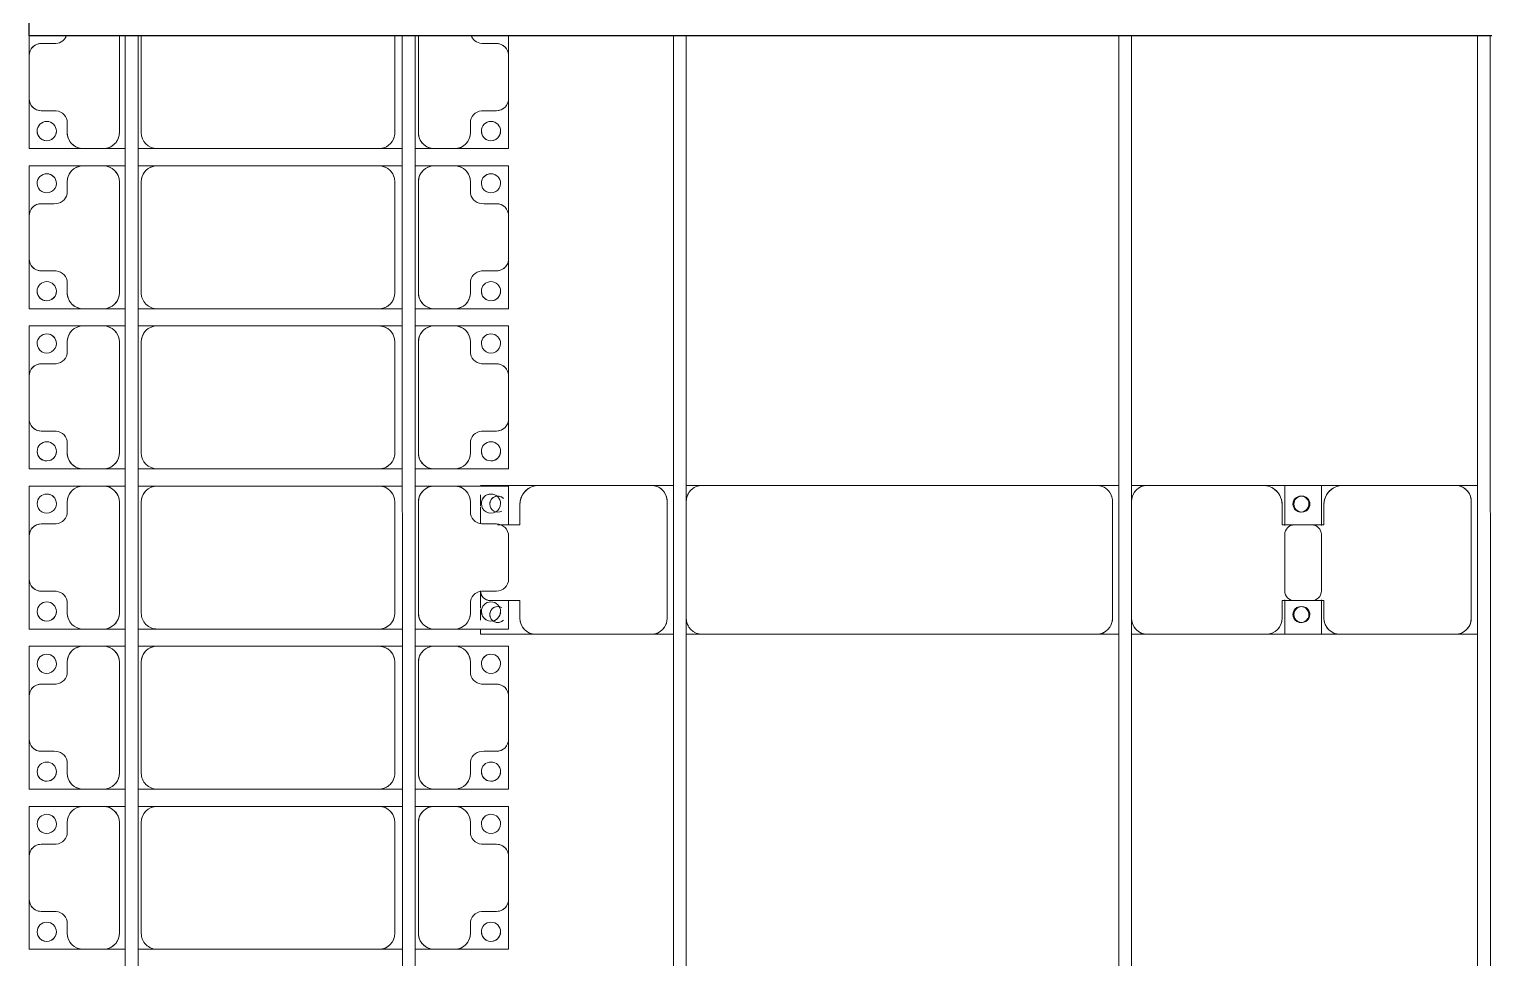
# Model space of a CAD drawing. Header units: millimetres. Extents: x -248177 to 167033, y 156986 to 268923.
# Drawn here: x -241154 to -236613, y 199500 to 202400 of the extents above; entities that cross this region are included whole.
import ezdxf

# ---------------------------------------------------------------- set-up
doc = ezdxf.new("R2010")
doc.units = ezdxf.units.MM
for name, color, linetype, lineweight in [('A-DETL-MBND', 5, 'Continuous', 9), ('A-GENM', 13, 'Continuous', 9), ('S-BEAM', 12, 'Continuous', 9)]:
    doc.layers.add(name, color=color, linetype=linetype, lineweight=lineweight)

# ---------------------------------------------------------------- blocks, each defined once
blk = doc.blocks.new('Dai phaodi lai - DẢI PHAO ĐI LẠI-17681-BỐ TRÍ KHUNG KẾT CẤU BÈ PIN 02')
at = {"layer": 'A-GENM', "color": 7}
for p, q in [((32371.2, 748.4), (32433.1, 748.4)), ((32433.1, 748.4), (32371.2, 748.4)), ((32566.9, 748.4), (32433.1, 748.4)), ((32566.9, 748.4), (32723.2, 748.4)), ((32723.2, 748.4), (32566.9, 748.4)), ((32723.2, 748.4), (32723.2, 579.3)), ((32723.2, 579.3), (32723.2, 748.4)), ((32776.8, 748.4), (32933.1, 748.4)), ((32776.8, 579.3), (32776.8, 748.4)), ((32776.8, 748.4), (32776.8, 579.3)), ((32933.1, 748.4), (32776.8, 748.4)), ((33066.9, 748.4), (32933.1, 748.4)), ((33066.9, 748.4), (33223.2, 748.4)), ((33223.2, 748.4), (33066.9, 748.4)), ((33223.2, 748.4), (33223.2, 579.3)), ((33223.2, 579.3), (33223.2, 748.4)), ((33276.8, 748.4), (33433.1, 748.4)), ((33276.8, 579.3), (33276.8, 748.4)), ((33276.8, 748.4), (33276.8, 579.3)), ((33433.1, 748.4), (33276.8, 748.4)), ((33566.9, 748.4), (33433.1, 748.4)), ((33566.9, 748.4), (33723.2, 748.4)), ((33723.2, 748.4), (33566.9, 748.4)), ((33723.2, 748.4), (33723.2, 579.3)), ((33723.2, 579.3), (33723.2, 748.4)), ((33776.8, 748.4), (33897.9, 748.4)), ((33776.8, 579.3), (33776.8, 748.4)), ((33776.8, 748.4), (33776.8, 579.3)), ((33897.9, 748.4), (33776.8, 748.4)), ((34066.9, 748.4), (33933.1, 748.4)), ((34134.4, 748.4), (34223.2, 748.4)), ((34223.2, 748.4), (34134.4, 748.4)), ((34223.2, 748.4), (34223.2, 579.3)), ((34223.2, 579.3), (34223.2, 748.4)), ((34276.8, 748.4), (34433.1, 748.4)), ((34276.8, 579.3), (34276.8, 748.4)), ((34276.8, 748.4), (34276.8, 579.3)), ((34433.1, 748.4), (34276.8, 748.4)), ((34566.9, 748.4), (34433.1, 748.4)), ((34566.9, 748.4), (34723.2, 748.4)), ((34723.2, 748.4), (34566.9, 748.4)), ((34723.2, 748.4), (34723.2, 579.3)), ((34723.2, 579.3), (34723.2, 748.4)), ((34776.8, 748.4), (34933.1, 748.4)), ((34776.8, 579.3), (34776.8, 748.4)), ((34776.8, 748.4), (34776.8, 579.3)), ((34933.1, 748.4), (34776.8, 748.4)), ((35066.9, 748.4), (34933.1, 748.4)), ((35066.9, 748.4), (35223.2, 748.4)), ((35223.2, 748.4), (35066.9, 748.4)), ((35223.2, 748.4), (35223.2, 579.3)), ((35223.2, 579.3), (35223.2, 748.4)), ((32395.1, 710.4), (32395.1, 670.7)), ((32604.9, 670.7), (32604.9, 710.4)), ((32895.1, 710.4), (32895.1, 670.7)), ((33104.9, 670.7), (33104.9, 710.4)), ((33395.1, 710.4), (33395.1, 670.7)), ((33604.9, 670.7), (33604.9, 710.4)), ((33895.1, 710.4), (33895.1, 670.7)), ((34104.9, 670.7), (34104.9, 710.4)), ((34395.1, 710.4), (34395.1, 670.7)), ((34604.9, 670.7), (34604.9, 710.4)), ((34895.1, 710.4), (34895.1, 670.7)), ((35104.9, 670.7), (35104.9, 710.4)), ((32673.2, 629.3), (32635.7, 629.3)), ((32864.3, 629.3), (32826.8, 629.3)), ((33173.2, 629.3), (33135.7, 629.3)), ((33364.3, 629.3), (33326.8, 629.3)), ((33673.2, 629.3), (33635.7, 629.3)), ((33864.3, 629.3), (33826.8, 629.3)), ((34173.2, 629.3), (34135.7, 629.3)), ((34364.3, 629.3), (34326.8, 629.3)), ((34673.2, 629.3), (34635.7, 629.3)), ((34864.3, 629.3), (34826.8, 629.3)), ((35173.2, 629.3), (35135.7, 629.3)), ((32723.2, 516.7), (32723.2, 579.3)), ((32776.8, 579.3), (32776.8, 516.7)), ((33223.2, 516.7), (33223.2, 579.3)), ((33276.8, 579.3), (33276.8, 516.7)), ((33723.2, 516.7), (33723.2, 579.3)), ((33776.8, 579.3), (33776.8, 516.7)), ((34223.2, 516.7), (34223.2, 579.3)), ((34276.8, 579.3), (34276.8, 516.7)), ((34723.2, 516.7), (34723.2, 579.3)), ((34776.8, 579.3), (34776.8, 516.7)), ((35223.2, 516.7), (35223.2, 579.3)), ((32723.2, 516.7), (32723.2, 456.7)), ((32723.2, 516.7), (32723.2, 456.7)), ((32776.8, 456.7), (32776.8, 516.7)), ((32776.8, 456.7), (32776.8, 516.7)), ((33223.2, 516.7), (33223.2, 456.7)), ((33223.2, 516.7), (33223.2, 456.7)), ((33276.8, 456.7), (33276.8, 516.7)), ((33276.8, 456.7), (33276.8, 516.7)), ((33723.2, 516.7), (33723.2, 456.7)), ((33723.2, 516.7), (33723.2, 456.7)), ((33776.8, 456.7), (33776.8, 516.7)), ((33776.8, 456.7), (33776.8, 516.7)), ((34223.2, 516.7), (34223.2, 456.7)), ((34223.2, 516.7), (34223.2, 456.7)), ((34276.8, 456.7), (34276.8, 516.7)), ((34276.8, 456.7), (34276.8, 516.7)), ((34723.2, 516.7), (34723.2, 456.7)), ((34723.2, 516.7), (34723.2, 456.7)), ((34776.8, 456.7), (34776.8, 516.7)), ((34776.8, 456.7), (34776.8, 516.7)), ((35223.2, 516.7), (35223.2, 456.7)), ((35223.2, 516.7), (35223.2, 456.7)), ((32371.2, 466.7), (32673.2, 466.7)), ((32826.8, 466.7), (33173.2, 466.7)), ((33326.8, 466.7), (33673.2, 466.7)), ((33826.8, 466.7), (34173.2, 466.7)), ((34326.8, 466.7), (34673.2, 466.7)), ((34826.8, 466.7), (35173.2, 466.7)), ((32723.2, 416.7), (32723.2, 343.3)), ((32723.2, 416.7), (32723.2, 343.3)), ((32776.8, 343.3), (32776.8, 416.7)), ((32776.8, 343.3), (32776.8, 416.7)), ((33223.2, 416.7), (33223.2, 343.3)), ((33223.2, 416.7), (33223.2, 343.3)), ((33276.8, 343.3), (33276.8, 416.7)), ((33276.8, 343.3), (33276.8, 416.7)), ((33723.2, 416.7), (33723.2, 343.3)), ((33723.2, 416.7), (33723.2, 343.3)), ((33776.8, 343.3), (33776.8, 416.7)), ((33776.8, 343.3), (33776.8, 416.7)), ((34223.2, 416.7), (34223.2, 343.3)), ((34223.2, 416.7), (34223.2, 343.3)), ((34276.8, 343.3), (34276.8, 416.7)), ((34276.8, 343.3), (34276.8, 416.7)), ((34723.2, 416.7), (34723.2, 343.3)), ((34723.2, 416.7), (34723.2, 343.3)), ((34776.8, 343.3), (34776.8, 416.7)), ((34776.8, 343.3), (34776.8, 416.7)), ((35223.2, 416.7), (35223.2, 343.3)), ((35223.2, 416.7), (35223.2, 343.3)), ((32673.2, 393.3), (32371.2, 393.3)), ((33173.2, 393.3), (32826.8, 393.3)), ((33673.2, 393.3), (33326.8, 393.3)), ((34173.2, 393.3), (33826.8, 393.3)), ((34673.2, 393.3), (34326.8, 393.3)), ((35173.2, 393.3), (34826.8, 393.3)), ((32723.2, -348.3), (32723.2, 343.3)), ((32776.8, 343.3), (32776.8, -348.3)), ((33223.2, -348.3), (33223.2, 343.3)), ((33276.8, 343.3), (33276.8, -348.3)), ((33723.2, -348.3), (33723.2, 343.3)), ((33776.8, 343.3), (33776.8, -348.3)), ((34223.2, -348.3), (34223.2, 343.3)), ((34276.8, 343.3), (34276.8, -348.3)), ((34723.2, -348.3), (34723.2, 343.3)), ((34776.8, 343.3), (34776.8, -348.3)), ((35223.2, -348.3), (35223.2, 343.3)), ((32723.2, -348.3), (32723.2, -408.3)), ((32723.2, -348.3), (32723.2, -408.3)), ((32776.8, -408.3), (32776.8, -348.3)), ((32776.8, -408.3), (32776.8, -348.3)), ((33223.2, -348.3), (33223.2, -408.3)), ((33223.2, -348.3), (33223.2, -408.3)), ((33276.8, -408.3), (33276.8, -348.3)), ((33276.8, -408.3), (33276.8, -348.3)), ((33723.2, -348.3), (33723.2, -408.3)), ((33723.2, -348.3), (33723.2, -408.3)), ((33776.8, -408.3), (33776.8, -348.3)), ((33776.8, -408.3), (33776.8, -348.3)), ((34223.2, -348.3), (34223.2, -408.3)), ((34223.2, -348.3), (34223.2, -408.3)), ((34276.8, -408.3), (34276.8, -348.3)), ((34276.8, -408.3), (34276.8, -348.3)), ((34723.2, -348.3), (34723.2, -408.3)), ((34723.2, -348.3), (34723.2, -408.3)), ((34776.8, -408.3), (34776.8, -348.3)), ((34776.8, -408.3), (34776.8, -348.3)), ((35223.2, -348.3), (35223.2, -408.3)), ((35223.2, -348.3), (35223.2, -408.3)), ((32371.2, -398.3), (32673.2, -398.3)), ((32826.8, -398.3), (33173.2, -398.3)), ((33326.8, -398.3), (33673.2, -398.3)), ((33826.8, -398.3), (34173.2, -398.3)), ((34326.8, -398.3), (34673.2, -398.3)), ((34826.8, -398.3), (35173.2, -398.3)), ((32723.2, -448.3), (32723.2, -516.7)), ((32723.2, -448.3), (32723.2, -516.7)), ((32776.8, -516.7), (32776.8, -448.3)), ((32776.8, -516.7), (32776.8, -448.3)), ((33223.2, -448.3), (33223.2, -516.7)), ((33223.2, -448.3), (33223.2, -516.7)), ((33276.8, -516.7), (33276.8, -448.3)), ((33276.8, -516.7), (33276.8, -448.3)), ((33723.2, -448.3), (33723.2, -516.7)), ((33723.2, -448.3), (33723.2, -516.7)), ((33776.8, -516.7), (33776.8, -448.3)), ((33776.8, -516.7), (33776.8, -448.3)), ((34223.2, -448.3), (34223.2, -516.7)), ((34223.2, -448.3), (34223.2, -516.7)), ((34276.8, -516.7), (34276.8, -448.3)), ((34276.8, -516.7), (34276.8, -448.3)), ((34723.2, -448.3), (34723.2, -516.7)), ((34723.2, -448.3), (34723.2, -516.7)), ((34776.8, -516.7), (34776.8, -448.3)), ((34776.8, -516.7), (34776.8, -448.3)), ((35223.2, -448.3), (35223.2, -516.7)), ((35223.2, -448.3), (35223.2, -516.7)), ((32673.2, -466.7), (32371.2, -466.7)), ((33173.2, -466.7), (32826.8, -466.7)), ((33673.2, -466.7), (33326.8, -466.7)), ((34173.2, -466.7), (33826.8, -466.7)), ((34673.2, -466.7), (34326.8, -466.7)), ((35173.2, -466.7), (34826.8, -466.7)), ((32723.2, -579.3), (32723.2, -516.7)), ((32776.8, -516.7), (32776.8, -579.3)), ((33223.2, -579.3), (33223.2, -516.7)), ((33276.8, -516.7), (33276.8, -579.3)), ((33723.2, -579.3), (33723.2, -516.7)), ((33776.8, -516.7), (33776.8, -579.3)), ((34223.2, -579.3), (34223.2, -516.7)), ((34276.8, -516.7), (34276.8, -579.3)), ((34723.2, -579.3), (34723.2, -516.7)), ((34776.8, -516.7), (34776.8, -579.3)), ((35223.2, -579.3), (35223.2, -516.7)), ((32723.2, -579.3), (32723.2, -748.4)), ((32723.2, -748.4), (32723.2, -579.3)), ((32776.8, -748.4), (32776.8, -579.3)), ((32776.8, -579.3), (32776.8, -748.4)), ((33223.2, -579.3), (33223.2, -748.4)), ((33223.2, -748.4), (33223.2, -579.3)), ((33276.8, -748.4), (33276.8, -579.3)), ((33276.8, -579.3), (33276.8, -748.4)), ((33723.2, -579.3), (33723.2, -748.4)), ((33723.2, -748.4), (33723.2, -579.3)), ((33776.8, -748.4), (33776.8, -579.3)), ((33776.8, -579.3), (33776.8, -748.4)), ((34223.2, -579.3), (34223.2, -748.4)), ((34223.2, -748.4), (34223.2, -579.3)), ((34276.8, -748.4), (34276.8, -579.3)), ((34276.8, -579.3), (34276.8, -748.4)), ((34723.2, -579.3), (34723.2, -748.4)), ((34723.2, -748.4), (34723.2, -579.3)), ((34776.8, -748.4), (34776.8, -579.3)), ((34776.8, -579.3), (34776.8, -748.4)), ((35223.2, -579.3), (35223.2, -748.4)), ((35223.2, -748.4), (35223.2, -579.3)), ((32635.7, -629.3), (32673.2, -629.3)), ((32826.8, -629.3), (32864.3, -629.3)), ((33135.7, -629.3), (33173.2, -629.3)), ((33326.8, -629.3), (33364.3, -629.3)), ((33635.7, -629.3), (33673.2, -629.3)), ((33826.8, -629.3), (33864.3, -629.3)), ((34135.7, -629.3), (34173.2, -629.3)), ((34326.8, -629.3), (34364.3, -629.3)), ((34635.7, -629.3), (34673.2, -629.3)), ((34826.8, -629.3), (34864.3, -629.3)), ((35135.7, -629.3), (35173.2, -629.3)), ((32395.1, -670.7), (32395.1, -710.4)), ((32604.9, -710.4), (32604.9, -670.7)), ((32895.1, -670.7), (32895.1, -710.4)), ((33104.9, -710.4), (33104.9, -670.7)), ((33395.1, -670.7), (33395.1, -710.4)), ((33604.9, -710.4), (33604.9, -670.7)), ((33895.1, -670.7), (33895.1, -710.4)), ((34104.9, -710.4), (34104.9, -670.7)), ((34395.1, -670.7), (34395.1, -710.4)), ((34604.9, -710.4), (34604.9, -670.7)), ((34895.1, -670.7), (34895.1, -710.4)), ((35104.9, -710.4), (35104.9, -670.7)), ((32433.1, -748.4), (32371.2, -748.4)), ((32371.2, -748.4), (32433.1, -748.4)), ((32433.1, -748.4), (32566.9, -748.4)), ((32723.2, -748.4), (32566.9, -748.4)), ((32566.9, -748.4), (32723.2, -748.4)), ((32933.1, -748.4), (32776.8, -748.4)), ((32776.8, -748.4), (32933.1, -748.4)), ((32933.1, -748.4), (33066.9, -748.4)), ((33223.2, -748.4), (33066.9, -748.4)), ((33066.9, -748.4), (33223.2, -748.4)), ((33433.1, -748.4), (33276.8, -748.4)), ((33276.8, -748.4), (33433.1, -748.4)), ((33433.1, -748.4), (33566.9, -748.4)), ((33723.2, -748.4), (33566.9, -748.4)), ((33566.9, -748.4), (33723.2, -748.4)), ((33933.1, -748.4), (33776.8, -748.4)), ((33776.8, -748.4), (33933.1, -748.4)), ((33933.1, -748.4), (34066.9, -748.4)), ((34223.2, -748.4), (34066.9, -748.4)), ((34066.9, -748.4), (34223.2, -748.4)), ((34433.1, -748.4), (34276.8, -748.4)), ((34276.8, -748.4), (34433.1, -748.4)), ((34433.1, -748.4), (34566.9, -748.4)), ((34723.2, -748.4), (34566.9, -748.4)), ((34566.9, -748.4), (34723.2, -748.4)), ((34933.1, -748.4), (34776.8, -748.4)), ((34776.8, -748.4), (34933.1, -748.4)), ((34933.1, -748.4), (35066.9, -748.4)), ((35223.2, -748.4), (35066.9, -748.4)), ((35066.9, -748.4), (35223.2, -748.4))]:
    blk.add_line(p, q, dxfattribs=at)
for centre, radius, start, end in [((32433.1, 710.4), 38, 90, 180), ((32433.1, 710.4), 38, 90, 180), ((32433.1, 710.4), 38, 120, 180), ((32433.1, 710.4), 38, 120, 180), ((32433.1, 710.4), 38, 90, 105), ((32433.1, 710.4), 38, 90, 105), ((32566.9, 710.4), 38, 0, 90), ((32566.9, 710.4), 38, 75, 90), ((32566.9, 710.4), 38, 0, 90), ((32566.9, 710.4), 38, 75, 90), ((32566.9, 710.4), 38, 0, 60), ((32566.9, 710.4), 38, 0, 60), ((32933.1, 710.4), 38, 90, 180), ((32933.1, 710.4), 38, 90, 180), ((32933.1, 710.4), 38, 120, 180), ((32933.1, 710.4), 38, 120, 180), ((32933.1, 710.4), 38, 90, 105), ((32933.1, 710.4), 38, 90, 105), ((33066.9, 710.4), 38, 360, 90), ((33066.9, 710.4), 38, 75, 90), ((33066.9, 710.4), 38, 360, 90), ((33066.9, 710.4), 38, 75, 90), ((33066.9, 710.4), 38, 360, 60), ((33066.9, 710.4), 38, 360, 60), ((33433.1, 710.4), 38, 90, 180), ((33433.1, 710.4), 38, 90, 180), ((33433.1, 710.4), 38, 120, 180), ((33433.1, 710.4), 38, 120, 180), ((33433.1, 710.4), 38, 90, 105), ((33433.1, 710.4), 38, 90, 105), ((33566.9, 710.4), 38, 360, 90), ((33566.9, 710.4), 38, 75, 90), ((33566.9, 710.4), 38, 360, 90), ((33566.9, 710.4), 38, 75, 90), ((33566.9, 710.4), 38, 360, 60), ((33566.9, 710.4), 38, 0, 60), ((33933.1, 710.4), 38, 90, 180), ((34066.9, 710.4), 38, 0, 90), ((34433.1, 710.4), 38, 90, 180), ((34433.1, 710.4), 38, 90, 180), ((34433.1, 710.4), 38, 120, 180), ((34433.1, 710.4), 38, 120, 180), ((34433.1, 710.4), 38, 90, 105), ((34433.1, 710.4), 38, 90, 105), ((34566.9, 710.4), 38, 0, 90), ((34566.9, 710.4), 38, 75, 90), ((34566.9, 710.4), 38, 0, 90), ((34566.9, 710.4), 38, 75, 90), ((34566.9, 710.4), 38, 0, 60), ((34566.9, 710.4), 38, 0, 60), ((34933.1, 710.4), 38, 90, 180), ((34933.1, 710.4), 38, 90, 180), ((34933.1, 710.4), 38, 120, 180), ((34933.1, 710.4), 38, 120, 180), ((34933.1, 710.4), 38, 90, 105), ((34933.1, 710.4), 38, 90, 105), ((35066.9, 710.4), 38, 0, 90), ((35066.9, 710.4), 38, 75, 90), ((35066.9, 710.4), 38, 0, 90), ((35066.9, 710.4), 38, 75, 90), ((35066.9, 710.4), 38, 0, 60), ((35066.9, 710.4), 38, 0, 60), ((32668.4, 693.3), 30, 90, 270), ((32668.4, 693.3), 30, 90, 270), ((32668.4, 693.3), 30, 270, 90), ((32668.4, 693.3), 30, 0, 90), ((32668.4, 693.3), 30, 270, 345), ((32831.6, 693.3), 30, 90, 270), ((32831.6, 693.3), 30, 90, 180), ((32831.6, 693.3), 30, 195, 270), ((32831.6, 693.3), 30, 270, 90), ((32831.6, 693.3), 30, 270, 90), ((33168.4, 693.3), 30, 90, 270), ((33168.4, 693.3), 30, 90, 270), ((33168.4, 693.3), 30, 270, 90), ((33168.4, 693.3), 30, 0, 90), ((33168.4, 693.3), 30, 270, 345), ((33331.6, 693.3), 30, 90, 270), ((33331.6, 693.3), 30, 90, 180), ((33331.6, 693.3), 30, 195, 270), ((33331.6, 693.3), 30, 270, 90), ((33331.6, 693.3), 30, 270, 90), ((33668.4, 693.3), 30, 90, 270), ((33668.4, 693.3), 30, 90, 270), ((33668.4, 693.3), 30, 270, 90), ((33668.4, 693.3), 30, 0, 90), ((33668.4, 693.3), 30, 270, 345), ((33831.6, 693.3), 30, 90, 270), ((33831.6, 693.3), 30, 90, 180), ((33831.6, 693.3), 30, 195, 270), ((33831.6, 693.3), 30, 270, 90), ((33831.6, 693.3), 30, 270, 90), ((33933.1, 710.4), 38, 165, 180), ((33933.1, 710.4), 38, 165, 180), ((34168.4, 693.3), 30, 90, 270), ((34168.4, 693.3), 30, 90, 270), ((34168.4, 693.3), 30, 270, 90), ((34168.4, 693.3), 30, 0, 90), ((34168.4, 693.3), 30, 270, 345), ((34331.6, 693.3), 30, 90, 270), ((34331.6, 693.3), 30, 90, 180), ((34331.6, 693.3), 30, 195, 270), ((34331.6, 693.3), 30, 270, 90), ((34331.6, 693.3), 30, 270, 90), ((34668.4, 693.3), 30, 90, 270), ((34668.4, 693.3), 30, 90, 270), ((34668.4, 693.3), 30, 270, 90), ((34668.4, 693.3), 30, 0, 90), ((34668.4, 693.3), 30, 270, 345), ((34831.6, 693.3), 30, 90, 270), ((34831.6, 693.3), 30, 90, 180), ((34831.6, 693.3), 30, 195, 270), ((34831.6, 693.3), 30, 270, 90), ((34831.6, 693.3), 30, 270, 90), ((35168.4, 693.3), 30, 90, 270), ((35168.4, 693.3), 30, 90, 270), ((35168.4, 693.3), 30, 270, 90), ((35168.4, 693.3), 30, 0, 90), ((35168.4, 693.3), 30, 270, 345), ((32355.2, 668.2), 40, 296.5751, 3.5081), ((32644.8, 668.2), 40, 176.4919, 256.8115), ((32855.2, 668.2), 40, 283.1885, 3.5081), ((33144.8, 668.2), 40, 176.4919, 256.8115), ((33355.2, 668.2), 40, 283.1885, 3.5081), ((33644.8, 668.2), 40, 176.4919, 256.8115), ((33855.2, 668.2), 40, 283.1885, 3.5081), ((34144.8, 668.2), 40, 176.4919, 256.8115), ((34355.2, 668.2), 40, 283.1885, 3.5081), ((34644.8, 668.2), 40, 176.4919, 256.8115), ((34855.2, 668.2), 40, 283.1885, 3.5081), ((35144.8, 668.2), 40, 176.4919, 256.8115), ((32673.2, 579.3), 50, 0, 90), ((32673.2, 579.3), 50, 15, 90), ((32826.8, 579.3), 50, 90, 180), ((32826.8, 579.3), 50, 90, 165), ((33173.2, 579.3), 50, 0, 90), ((33173.2, 579.3), 50, 15, 90), ((33326.8, 579.3), 50, 90, 180), ((33326.8, 579.3), 50, 90, 165), ((33673.2, 579.3), 50, 0, 90), ((33673.2, 579.3), 50, 15, 90), ((33826.8, 579.3), 50, 90, 180), ((33826.8, 579.3), 50, 90, 165), ((34173.2, 579.3), 50, 0, 90), ((34173.2, 579.3), 50, 15, 90), ((34326.8, 579.3), 50, 90, 180), ((34326.8, 579.3), 50, 90, 165), ((34673.2, 579.3), 50, 0, 90), ((34673.2, 579.3), 50, 15, 90), ((34826.8, 579.3), 50, 90, 180), ((34826.8, 579.3), 50, 90, 165), ((35173.2, 579.3), 50, 0, 90), ((35173.2, 579.3), 50, 15, 90), ((32673.2, 516.7), 50, 270, 0), ((32673.2, 516.7), 50, 270, 345), ((32826.8, 516.7), 50, 180, 270), ((32826.8, 516.7), 50, 195, 270), ((33173.2, 516.7), 50, 270, 0), ((33173.2, 516.7), 50, 270, 345), ((33326.8, 516.7), 50, 180, 270), ((33326.8, 516.7), 50, 195, 270), ((33673.2, 516.7), 50, 270, 0), ((33673.2, 516.7), 50, 270, 345), ((33826.8, 516.7), 50, 180, 270), ((33826.8, 516.7), 50, 195, 270), ((34173.2, 516.7), 50, 270, 360), ((34173.2, 516.7), 50, 270, 345), ((34326.8, 516.7), 50, 180, 270), ((34326.8, 516.7), 50, 195, 270), ((34673.2, 516.7), 50, 270, 0), ((34673.2, 516.7), 50, 270, 345), ((34826.8, 516.7), 50, 180, 270), ((34826.8, 516.7), 50, 195, 270), ((35173.2, 516.7), 50, 270, 0), ((35173.2, 516.7), 50, 270, 345), ((32673.2, 343.3), 50, 360, 90), ((32673.2, 343.3), 50, 360, 75), ((32826.8, 343.3), 50, 90, 180), ((32826.8, 343.3), 50, 150, 180), ((32826.8, 343.3), 50, 105, 135), ((33173.2, 343.3), 50, 0, 90), ((33173.2, 343.3), 50, 360, 75), ((33326.8, 343.3), 50, 90, 180), ((33326.8, 343.3), 50, 150, 180), ((33326.8, 343.3), 50, 105, 135), ((33673.2, 343.3), 50, 360, 90), ((33673.2, 343.3), 50, 360, 75), ((33826.8, 343.3), 50, 90, 180), ((33826.8, 343.3), 50, 150, 180), ((33826.8, 343.3), 50, 105, 135), ((34173.2, 343.3), 50, 0, 90), ((34173.2, 343.3), 50, 0, 75), ((34326.8, 343.3), 50, 90, 180), ((34326.8, 343.3), 50, 150, 180), ((34326.8, 343.3), 50, 105, 135), ((34673.2, 343.3), 50, 360, 90), ((34673.2, 343.3), 50, 360, 75), ((34826.8, 343.3), 50, 90, 180), ((34826.8, 343.3), 50, 150, 180), ((34826.8, 343.3), 50, 105, 135), ((35173.2, 343.3), 50, 0, 90), ((35173.2, 343.3), 50, 360, 75), ((32673.2, -348.3), 50, 270, 360), ((32673.2, -348.3), 50, 270, 360), ((32826.8, -348.3), 50, 180, 270), ((32826.8, -348.3), 50, 195, 270), ((33173.2, -348.3), 50, 270, 0), ((33173.2, -348.3), 50, 270, 0), ((33326.8, -348.3), 50, 180, 270), ((33326.8, -348.3), 50, 195, 270), ((33673.2, -348.3), 50, 270, 360), ((33673.2, -348.3), 50, 270, 360), ((33826.8, -348.3), 50, 180, 270), ((33826.8, -348.3), 50, 195, 270), ((34173.2, -348.3), 50, 270, 0), ((34173.2, -348.3), 50, 270, 0), ((34326.8, -348.3), 50, 180, 270), ((34326.8, -348.3), 50, 195, 270), ((34673.2, -348.3), 50, 270, 0), ((34673.2, -348.3), 50, 270, 0), ((34826.8, -348.3), 50, 180, 270), ((34826.8, -348.3), 50, 195, 270), ((35173.2, -348.3), 50, 270, 0), ((35173.2, -348.3), 50, 270, 0), ((32673.2, -516.7), 50, 360, 90), ((32673.2, -516.7), 50, 15, 90), ((32826.8, -516.7), 50, 90, 180), ((32826.8, -516.7), 50, 90, 165), ((33173.2, -516.7), 50, 0, 90), ((33173.2, -516.7), 50, 15, 90), ((33326.8, -516.7), 50, 90, 180), ((33326.8, -516.7), 50, 90, 165), ((33673.2, -516.7), 50, 360, 90), ((33673.2, -516.7), 50, 15, 90), ((33826.8, -516.7), 50, 90, 180), ((33826.8, -516.7), 50, 90, 165), ((34173.2, -516.7), 50, 0, 90), ((34173.2, -516.7), 50, 15, 90), ((34326.8, -516.7), 50, 90, 180), ((34326.8, -516.7), 50, 90, 165), ((34673.2, -516.7), 50, 360, 90), ((34673.2, -516.7), 50, 15, 90), ((34826.8, -516.7), 50, 90, 180), ((34826.8, -516.7), 50, 90, 165), ((35173.2, -516.7), 50, 360, 90), ((35173.2, -516.7), 50, 15, 90), ((32673.2, -579.3), 50, 270, 0), ((32826.8, -579.3), 50, 180, 270), ((33173.2, -579.3), 50, 270, 0), ((33326.8, -579.3), 50, 180, 270), ((33673.2, -579.3), 50, 270, 0), ((33826.8, -579.3), 50, 180, 270), ((34173.2, -579.3), 50, 270, 360), ((34326.8, -579.3), 50, 180, 270), ((34673.2, -579.3), 50, 270, 360), ((34826.8, -579.3), 50, 180, 270), ((35173.2, -579.3), 50, 270, 360), ((32355.2, -668.2), 40, 356.4919, 63.4249), ((32644.8, -668.2), 40, 103.1885, 183.5081), ((32673.2, -579.3), 50, 270, 345), ((32826.8, -579.3), 50, 195, 270), ((32855.2, -668.2), 40, 356.4919, 76.8115), ((33144.8, -668.2), 40, 103.1885, 183.5081), ((33173.2, -579.3), 50, 270, 345), ((33326.8, -579.3), 50, 195, 270), ((33355.2, -668.2), 40, 356.4919, 76.8115), ((33644.8, -668.2), 40, 103.1885, 183.5081), ((33673.2, -579.3), 50, 270, 345), ((33826.8, -579.3), 50, 195, 270), ((33855.2, -668.2), 40, 356.4919, 76.8115), ((34144.8, -668.2), 40, 103.1885, 183.5081), ((34173.2, -579.3), 50, 270, 345), ((34326.8, -579.3), 50, 195, 270), ((34355.2, -668.2), 40, 356.4919, 76.8115), ((34644.8, -668.2), 40, 103.1885, 183.5081), ((34673.2, -579.3), 50, 270, 345), ((34826.8, -579.3), 50, 195, 270), ((34855.2, -668.2), 40, 356.4919, 76.8115), ((35144.8, -668.2), 40, 103.1885, 183.5081), ((35173.2, -579.3), 50, 270, 345), ((32668.4, -693.3), 30, 90, 270), ((32668.4, -693.3), 30, 90, 270), ((32668.4, -693.3), 30, 270, 90), ((32668.4, -693.3), 30, 15, 90), ((32831.6, -693.3), 30, 90, 270), ((32831.6, -693.3), 30, 90, 165), ((32831.6, -693.3), 30, 270, 90), ((32831.6, -693.3), 30, 270, 90), ((33168.4, -693.3), 30, 90, 270), ((33168.4, -693.3), 30, 90, 270), ((33168.4, -693.3), 30, 270, 90), ((33168.4, -693.3), 30, 15, 90), ((33331.6, -693.3), 30, 90, 270), ((33331.6, -693.3), 30, 90, 165), ((33331.6, -693.3), 30, 270, 90), ((33331.6, -693.3), 30, 270, 90), ((33668.4, -693.3), 30, 90, 270), ((33668.4, -693.3), 30, 90, 270), ((33668.4, -693.3), 30, 270, 90), ((33668.4, -693.3), 30, 15, 90), ((33831.6, -693.3), 30, 90, 270), ((33831.6, -693.3), 30, 90, 165), ((33831.6, -693.3), 30, 270, 90), ((33831.6, -693.3), 30, 270, 90), ((34168.4, -693.3), 30, 90, 270), ((34168.4, -693.3), 30, 90, 270), ((34168.4, -693.3), 30, 270, 90), ((34168.4, -693.3), 30, 15, 90), ((34331.6, -693.3), 30, 90, 270), ((34331.6, -693.3), 30, 90, 165), ((34331.6, -693.3), 30, 270, 90), ((34331.6, -693.3), 30, 270, 90), ((34668.4, -693.3), 30, 90, 270), ((34668.4, -693.3), 30, 90, 270), ((34668.4, -693.3), 30, 270, 90), ((34668.4, -693.3), 30, 15, 90), ((34831.6, -693.3), 30, 90, 270), ((34831.6, -693.3), 30, 90, 165), ((34831.6, -693.3), 30, 270, 90), ((34831.6, -693.3), 30, 270, 90), ((35168.4, -693.3), 30, 90, 270), ((35168.4, -693.3), 30, 90, 270), ((35168.4, -693.3), 30, 270, 90), ((35168.4, -693.3), 30, 15, 90), ((32433.1, -710.4), 38, 180, 270), ((32433.1, -710.4), 38, 180, 240), ((32433.1, -710.4), 38, 180, 270), ((32433.1, -710.4), 38, 180, 240), ((32566.9, -710.4), 38, 270, 360), ((32566.9, -710.4), 38, 270, 360), ((32566.9, -710.4), 38, 300, 360), ((32566.9, -710.4), 38, 300, 360), ((32668.4, -693.3), 30, 270, 360), ((32831.6, -693.3), 30, 180, 270), ((32933.1, -710.4), 38, 180, 270), ((32933.1, -710.4), 38, 180, 240), ((32933.1, -710.4), 38, 180, 270), ((32933.1, -710.4), 38, 180, 240), ((33066.9, -710.4), 38, 270, 360), ((33066.9, -710.4), 38, 270, 360), ((33066.9, -710.4), 38, 300, 360), ((33066.9, -710.4), 38, 300, 360), ((33168.4, -693.3), 30, 270, 360), ((33331.6, -693.3), 30, 180, 270), ((33433.1, -710.4), 38, 180, 270), ((33433.1, -710.4), 38, 180, 240), ((33433.1, -710.4), 38, 180, 270), ((33433.1, -710.4), 38, 180, 240), ((33566.9, -710.4), 38, 270, 0), ((33566.9, -710.4), 38, 270, 0), ((33566.9, -710.4), 38, 300, 0), ((33566.9, -710.4), 38, 300, 0), ((33668.4, -693.3), 30, 270, 360), ((33831.6, -693.3), 30, 180, 270), ((33933.1, -710.4), 38, 180, 270), ((33933.1, -710.4), 38, 180, 240), ((33933.1, -710.4), 38, 180, 270), ((33933.1, -710.4), 38, 180, 240), ((34066.9, -710.4), 38, 270, 360), ((34066.9, -710.4), 38, 270, 360), ((34066.9, -710.4), 38, 300, 0), ((34066.9, -710.4), 38, 300, 0), ((34168.4, -693.3), 30, 270, 360), ((34331.6, -693.3), 30, 180, 270), ((34433.1, -710.4), 38, 180, 270), ((34433.1, -710.4), 38, 180, 240), ((34433.1, -710.4), 38, 180, 270), ((34433.1, -710.4), 38, 180, 240), ((34566.9, -710.4), 38, 270, 0), ((34566.9, -710.4), 38, 270, 0), ((34566.9, -710.4), 38, 300, 0), ((34566.9, -710.4), 38, 300, 0), ((34668.4, -693.3), 30, 270, 360), ((34831.6, -693.3), 30, 180, 270), ((34933.1, -710.4), 38, 180, 270), ((34933.1, -710.4), 38, 180, 240), ((34933.1, -710.4), 38, 180, 270), ((34933.1, -710.4), 38, 180, 240), ((35066.9, -710.4), 38, 270, 0), ((35066.9, -710.4), 38, 270, 0), ((35066.9, -710.4), 38, 300, 0), ((35066.9, -710.4), 38, 300, 0), ((35168.4, -693.3), 30, 270, 360), ((32433.1, -710.4), 38, 255, 270), ((32433.1, -710.4), 38, 255, 270), ((32566.9, -710.4), 38, 270, 285), ((32566.9, -710.4), 38, 270, 285), ((32933.1, -710.4), 38, 255, 270), ((32933.1, -710.4), 38, 255, 270), ((33066.9, -710.4), 38, 270, 285), ((33066.9, -710.4), 38, 270, 285), ((33433.1, -710.4), 38, 255, 270), ((33433.1, -710.4), 38, 255, 270), ((33566.9, -710.4), 38, 270, 285), ((33566.9, -710.4), 38, 270, 285), ((33933.1, -710.4), 38, 255, 270), ((33933.1, -710.4), 38, 255, 270), ((34066.9, -710.4), 38, 270, 285), ((34066.9, -710.4), 38, 270, 285), ((34433.1, -710.4), 38, 255, 270), ((34433.1, -710.4), 38, 255, 270), ((34566.9, -710.4), 38, 270, 285), ((34566.9, -710.4), 38, 270, 285), ((34933.1, -710.4), 38, 255, 270), ((34933.1, -710.4), 38, 255, 270), ((35066.9, -710.4), 38, 270, 285), ((35066.9, -710.4), 38, 270, 285)]:
    blk.add_arc(centre, radius, start, end, dxfattribs=at)
blk = doc.blocks.new('Dai phao do pin - DẢI PHAO ĐỠ PIN-V20-BỐ TRÍ KHUNG KẾT CẤU BÈ PIN 02')
at = {"layer": 'A-DETL-MBND', "color": 8}
for p, q in [((-1312.2, 241.6), (-1129.7, 241.6)), ((-1129.7, 241.6), (-1312.2, 241.6)), ((-779.7, 241.6), (-1129.7, 241.6)), ((-779.7, 241.6), (-710.3, 241.6)), ((-779.7, 241.6), (-710.3, 241.6)), ((-670.3, 241.6), (-620.3, 241.6)), ((-670.3, 241.6), (-620.3, 241.6)), ((610.3, 241.6), (-620.3, 241.6)), ((610.3, 241.6), (679.7, 241.6)), ((610.3, 241.6), (679.7, 241.6)), ((719.7, 241.6), (769.7, 241.6)), ((719.7, 241.6), (769.7, 241.6)), ((1129.7, 241.6), (769.7, 241.6)), ((1129.7, 241.6), (1312.2, 241.6)), ((1312.2, 241.6), (1129.7, 241.6)), ((1197.8, 241.6), (1380.3, 241.6)), ((1197.8, 116.2), (1197.8, 241.6)), ((1380.3, 241.6), (1197.8, 241.6)), ((1312.2, 241.6), (1312.2, 116.2)), ((1730.3, 241.6), (1380.3, 241.6)), ((1730.3, 241.6), (1799.7, 241.6)), ((1730.3, 241.6), (1799.7, 241.6)), ((-1312.2, 178), (-1312.2, 211.7)), ((-1312.2, 211.7), (-1312.2, 178)), ((-729.7, -173.4), (-729.7, 191.6)), ((660.3, -173.4), (660.3, 191.6)), ((1780.3, -173.4), (1780.3, 191.6)), ((-1312.2, 121.7), (-1312.2, 174.4)), ((-1312.2, 174.4), (-1312.2, 121.7)), ((-1189.7, 181.6), (-1189.7, 118.2)), ((1189.7, 118.2), (1189.7, 181.6)), ((1320.3, 181.6), (1320.3, 118.2)), ((-1189.7, 118.2), (-1259.9, 118.2)), ((1282.2, 118.2), (1189.7, 118.2)), ((1320.3, 118.2), (1227.8, 118.2)), ((1197.8, 88.2), (1197.8, -88.2)), ((1312.2, -88.2), (1312.2, 88.2)), ((-1312.2, -142.1), (-1312.2, -89.4)), ((-1312.2, -89.4), (-1312.2, -142.1)), ((-1282.2, -118.2), (-1189.7, -118.2)), ((-1189.7, -118.2), (-1189.7, -173.4)), ((1189.7, -173.4), (1189.7, -118.2)), ((1189.7, -118.2), (1282.2, -118.2)), ((1197.8, -223.4), (1197.8, -116.2)), ((1227.8, -118.2), (1320.3, -118.2)), ((1312.2, -116.2), (1312.2, -223.4)), ((1320.3, -118.2), (1320.3, -173.4)), ((-1312.2, -179.4), (-1312.2, -145.7)), ((-1312.2, -145.7), (-1312.2, -179.4)), ((-1312.2, -223.4), (-1312.2, -206.1)), ((-1312.2, -206.1), (-1312.2, -223.4)), ((-1139.7, -223.4), (-1312.2, -223.4)), ((-1312.2, -223.4), (-1139.7, -223.4)), ((-1139.7, -223.4), (-779.7, -223.4)), ((-710.3, -223.4), (-779.7, -223.4)), ((-710.3, -223.4), (-779.7, -223.4)), ((-620.3, -223.4), (-670.3, -223.4)), ((-620.3, -223.4), (-670.3, -223.4)), ((-620.3, -223.4), (610.3, -223.4)), ((679.7, -223.4), (610.3, -223.4)), ((679.7, -223.4), (610.3, -223.4)), ((769.7, -223.4), (719.7, -223.4)), ((769.7, -223.4), (719.7, -223.4)), ((769.7, -223.4), (1139.7, -223.4)), ((1312.2, -223.4), (1139.7, -223.4)), ((1139.7, -223.4), (1312.2, -223.4)), ((1370.3, -223.4), (1197.8, -223.4)), ((1197.8, -223.4), (1370.3, -223.4)), ((1370.3, -223.4), (1730.3, -223.4)), ((1799.7, -223.4), (1730.3, -223.4)), ((1799.7, -223.4), (1730.3, -223.4))]:
    blk.add_line(p, q, dxfattribs=at)
for centre, radius, start, end in [((-1129.7, 181.6), 60, 90, 180), ((-1129.7, 181.6), 60, 120, 180), ((-779.7, 191.6), 50, 360, 90), ((-779.7, 191.6), 50, 360, 75), ((-620.3, 191.6), 50, 90, 180), ((-620.3, 191.6), 50, 105, 135), ((610.3, 191.6), 50, 360, 90), ((610.3, 191.6), 50, 60, 90), ((769.7, 191.6), 50, 90, 180), ((769.7, 191.6), 50, 105, 180), ((1129.7, 181.6), 60, 360, 90), ((1129.7, 181.6), 60, 360, 60), ((1380.3, 181.6), 60, 90, 180), ((1380.3, 181.6), 60, 120, 180), ((1730.3, 191.6), 50, 360, 90), ((1730.3, 191.6), 50, 360, 75), ((-1258.6, 183.2), 25, 45, 180), ((-1258.6, 183.2), 25, 90, 180), ((-1258.6, 183.2), 25, 180, 300), ((-1258.6, 183.2), 25, 180, 300), ((-1258.6, 183.2), 25, 45, 75), ((-620.3, 191.6), 50, 150, 180), ((610.3, 191.6), 50, 15, 30), ((1248.6, 183.2), 25, 360, 180), ((1248.6, 183.2), 25, 180, 0), ((1248.6, 183.2), 25, 360, 165), ((1251.4, 183.2), 25, 0, 180), ((1251.4, 183.2), 25, 90, 180), ((1251.4, 183.2), 25, 180, 360), ((1251.4, 183.2), 25, 180, 300), ((1248.6, 183.2), 25, 210, 360), ((1251.4, 183.2), 25, 15, 75), ((1251.4, 183.2), 25, 330, 345), ((1227.8, 88.2), 30, 90, 180), ((1282.2, 88.2), 30, 360, 90), ((-1282.2, -88.2), 30, 180, 270), ((1227.8, -88.2), 30, 180, 270), ((1282.2, -88.2), 30, 270, 360), ((-1282.2, -88.2), 30, 195, 210), ((-1282.2, -88.2), 30, 195, 255), ((-1282.2, -88.2), 30, 195, 210), ((-1282.2, -88.2), 30, 225, 255), ((-1282.2, -88.2), 30, 225, 255), ((-1258.6, -161.8), 25, 60, 180), ((-1258.6, -161.8), 25, 90, 180), ((-1258.6, -161.8), 25, 180, 315), ((-1258.6, -161.8), 25, 180, 270), ((-1258.6, -161.8), 25, 60, 75), ((-1258.6, -161.8), 25, 285, 315), ((-1139.7, -173.4), 50, 180, 270), ((-1139.7, -173.4), 50, 180, 255), ((-779.7, -173.4), 50, 270, 360), ((-779.7, -173.4), 50, 285, 360), ((-620.3, -173.4), 50, 180, 270), ((-620.3, -173.4), 50, 180, 210), ((610.3, -173.4), 50, 270, 360), ((610.3, -173.4), 50, 330, 360), ((769.7, -173.4), 50, 180, 270), ((769.7, -173.4), 50, 180, 255), ((1139.7, -173.4), 50, 270, 360), ((1139.7, -173.4), 50, 285, 360), ((1248.6, -161.8), 25, 0, 180), ((1248.6, -161.8), 25, 180, 0), ((1248.6, -161.8), 25, 105, 165), ((1248.6, -161.8), 25, 195, 360), ((1251.4, -161.8), 25, 0, 180), ((1251.4, -161.8), 25, 105, 180), ((1251.4, -161.8), 25, 180, 0), ((1251.4, -161.8), 25, 180, 270), ((1248.6, -161.8), 25, 360, 75), ((1251.4, -161.8), 25, 15, 75), ((1251.4, -161.8), 25, 285, 345), ((1370.3, -173.4), 50, 180, 270), ((1370.3, -173.4), 50, 180, 255), ((1730.3, -173.4), 50, 270, 360), ((1730.3, -173.4), 50, 285, 360), ((-620.3, -173.4), 50, 240, 270), ((610.3, -173.4), 50, 285, 300)]:
    blk.add_arc(centre, radius, start, end, dxfattribs=at)
blk = doc.blocks.new('Dầm C52 - Dầm C52-24591-BỐ TRÍ KHUNG KẾT CẤU BÈ PIN 02')
at = {"layer": 'S-BEAM', "color": 1}
for p, q in [((-11230.7, 20), (-5270.7, 20)), ((-5270.7, -20), (-11230.7, -20))]:
    blk.add_line(p, q, dxfattribs=at)
blk = doc.blocks.new('Dầm C52 - Hộp 40x60-16517-BỐ TRÍ KHUNG KẾT CẤU BÈ PIN 02')
at = {"layer": 'S-BEAM', "color": 3, "lineweight": 25}
for p, q in [((-109999.4, -20), (-109999.4, 20)), ((109999.4, -20), (-109999.4, -20))]:
    blk.add_line(p, q, dxfattribs=at)
blk = doc.blocks.new('HOBANMONG_BEPIN 2_rvt-1-BỐ TRÍ KHUNG KẾT CẤU BÈ PIN 02')
at = {"layer": 'A-GENM', "lineweight": 9}
for name, p, rotation in [('Dai phaodi lai - DẢI PHAO ĐI LẠI-17681-BỐ TRÍ KHUNG KẾT CẤU BÈ PIN 02', (-240406, 234750.3), 270.0007586098934), ('Dai phao do pin - DẢI PHAO ĐỠ PIN-V20-BỐ TRÍ KHUNG KẾT CẤU BÈ PIN 02', (-238432.4, 200734.1), 0.0007586094741477002)]:
    blk.add_blockref(name, p, dxfattribs=dict(at, rotation=rotation))
at = {"layer": 'S-BEAM', "lineweight": 9}
for name, p, rotation in [('Dầm C52 - Dầm C52-24591-BỐ TRÍ KHUNG KẾT CẤU BÈ PIN 02', (-240834, 207649.8), 90.00075860989138), ('Dầm C52 - Dầm C52-24591-BỐ TRÍ KHUNG KẾT CẤU BÈ PIN 02', (-239969, 207649.8), 90.00075860989138), ('Dầm C52 - Dầm C52-24591-BỐ TRÍ KHUNG KẾT CẤU BÈ PIN 02', (-239122.8, 207649.8), 90.00075860989138), ('Dầm C52 - Dầm C52-24591-BỐ TRÍ KHUNG KẾT CẤU BÈ PIN 02', (-237732.8, 207649.8), 90.00075860989138), ('Dầm C52 - Dầm C52-24591-BỐ TRÍ KHUNG KẾT CẤU BÈ PIN 02', (-236612.8, 207649.8), 90.00075860989138), ('Dầm C52 - Hộp 40x60-16517-BỐ TRÍ KHUNG KẾT CẤU BÈ PIN 02', (-131154.5, 202400.5), 0.0007586094741477002)]:
    blk.add_blockref(name, p, dxfattribs=dict(at, rotation=rotation))

msp = doc.modelspace()

# ---------------------------------------------------------------- block references
at = {"lineweight": 5}
msp.add_blockref('HOBANMONG_BEPIN 2_rvt-1-BỐ TRÍ KHUNG KẾT CẤU BÈ PIN 02', (0, 0), dxfattribs=at)

doc.saveas('drawing.dxf')
